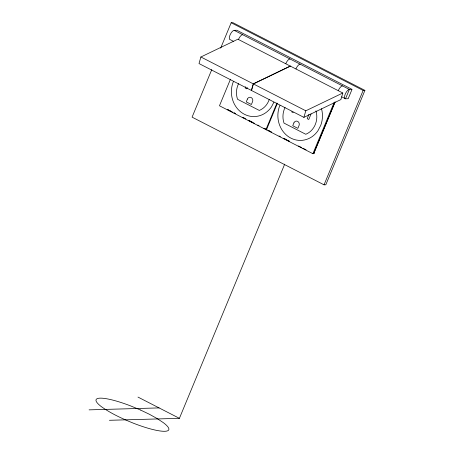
<?xml version="1.0" encoding="UTF-8"?>
<svg xmlns="http://www.w3.org/2000/svg" width="454" height="454" viewBox="0 0 454 454"><rect width="100%" height="100%" fill="white"/><g stroke="black" fill="none" stroke-linecap="round" stroke-linejoin="round"><path stroke-width="0.68" d="M200.889 56.988L199 63.56L303.902 117.365L340.897 99.574L342.793 93.008L237.885 39.203L200.889 56.988L305.797 110.799L342.793 93.008M251.38 90.425L253.275 83.854L290.265 66.068M251.522 90.499L253.417 83.928L290.407 66.142M303.902 117.365L305.797 110.799M211.768 69.627L192.082 117.149L324.043 184.829L325.813 184.784L364.914 90.38L232.959 22.7L231.182 22.751L220.667 48.141M230.473 79.2L219.464 105.776L312.902 153.707L314.259 153.668M245.654 86.754L245.137 87.991L246.743 88.814L247.254 87.571M265.942 129.617L276.951 103.035M266.424 129.867L277.434 103.285M109.414 420.291L179.409 418.333L284.703 164.132M308.964 114.329L307.171 118.664L308.771 119.481L311.075 113.914M312.902 153.707L334.121 102.49M313.595 153.685L335.075 101.821M313.725 153.685L334.939 102.468M324.043 184.829L363.143 90.431L364.914 90.38M233.498 81.538L233.027 82.452A24.698 22.297 88.4 0 0 242.652 113.279A24.698 22.297 88.4 0 0 271.458 106.911L273.87 102.241M279.982 105.379L279.511 106.293A24.698 22.297 88.4 0 0 289.136 137.119A24.698 22.297 88.4 0 0 317.942 130.752L320.819 125.168A24.698 22.297 88.4 0 0 321.506 108.699M233.322 41.246L230.292 39.691A5.159 1.986 -62.8 0 1 230.013 35.077A5.159 1.986 -62.8 0 1 234.168 30.339L236.829 30.259L351.419 89.035M89.086 409.86L159.076 407.908M231.182 22.751L363.143 90.431M234.168 30.339L349.387 89.432L352.043 89.353L348.173 98.711L345.511 98.785L341.737 96.85M291.621 111.832L293.222 112.654M230.825 111.23L227.687 109.618L232.692 112.195M244.014 117.983L242.759 117.336L245.864 118.948M249.036 120.554L252.18 122.16M264.109 128.272L265.369 128.919M268.507 130.525L271.021 131.813M283.58 138.243L286.718 139.855M287.978 140.496L289.232 141.137M248.996 120.554L254.643 123.448M257.776 125.06L259.03 125.701M264.046 128.278L267.185 129.884M268.439 130.525L271.577 132.137M279.102 135.996L280.356 136.637M283.489 138.249L289.136 141.143M298.539 145.967L301.677 147.573M302.931 148.22L306.07 149.826M137.982 397.085L179.409 418.333M285.787 63.679A5.159 1.986 -62.8 0 1 289.941 58.941M295.951 68.895A5.159 1.986 -62.8 0 1 300.105 64.156M338.309 90.618A5.159 1.986 -62.8 0 1 342.464 85.88M238.486 39.424A5.159 1.986 -62.8 0 1 242.64 34.68M285.044 107.519A18.756 16.934 88.4 0 0 284.005 123.102L305.786 134.276A18.756 16.934 88.4 0 0 315.961 110.878M238.566 83.678A18.756 16.934 88.4 0 0 237.527 99.261L259.308 110.436A18.756 16.934 88.4 0 0 269.279 99.432M247.424 99.057L246.255 101.883L251.38 104.511L252.549 101.685A3.121 2.815 88.4 0 0 251.158 97.542A3.121 2.815 88.4 0 0 247.424 99.057M293.908 122.898L292.734 125.724L297.858 128.351L299.033 125.525A3.121 2.815 88.4 0 0 297.642 121.383A3.121 2.815 88.4 0 0 293.908 122.898M349.387 89.432L345.511 98.785A5.159 1.986 -62.8 0 1 345.233 94.171A5.159 1.986 -62.8 0 1 349.387 89.432M140.405 409.973L130.922 406.024A39.362 7.514 22.5 0 0 101.628 406.841C111.57 413.849 122.711 418.894 133.953 423.417A39.362 7.514 22.5 0 0 163.247 422.6L157.141 418.554L149.349 414.247L140.405 409.973M235.223 113.477L233.963 112.836L235.2 113.477"/></g></svg>
